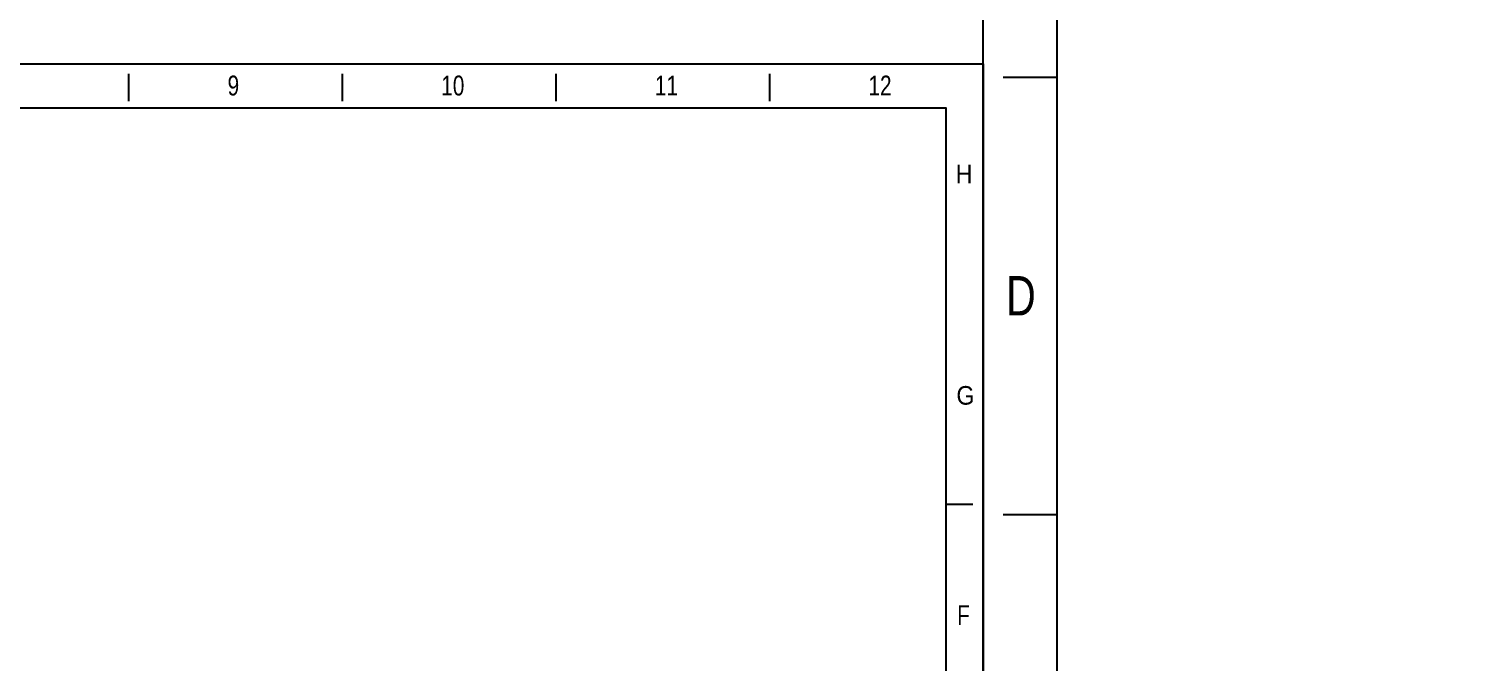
# Model space of a CAD drawing. Header units: millimetres. Extents: x 1409 to 26878, y 589 to 5187.
# Drawn here: x 12256 to 14143, y 2120 to 2952 of the extents above; entities that cross this region are included whole.
import ezdxf

# ---------------------------------------------------------------- set-up
doc = ezdxf.new("R2010")
doc.units = ezdxf.units.MM
doc.styles.add('CKSTANDARD', font='arial.ttf')
doc.styles.add('Roamns', font='romans.shx')

# ---------------------------------------------------------------- blocks, each defined once
blk = doc.blocks.new('standard template')
for p, q in [((25276, 30728), (25276, 30325)), ((28448, 30728), (28448, 30325)), ((31619, 30728), (31619, 30325)), ((34791, 30728), (34791, 30325)), ((37812, 24334), (37409, 24334)), ((456, 17790), (54, 17790)), ((456, 14517), (54, 14517))]:
    blk.add_line(p, q)
blk.add_lwpolyline([(37963, 4700), (-97, 4700), (-97, 30879), (37963, 30879)], close=True)
at = {"color": 7}
blk.add_lwpolyline([(456, 6674), (456, 5964), (456, 5254), (456, 30226), (37409, 30226), (37409, 5254)], dxfattribs=at)
at = {"style": 'CKSTANDARD'}
for s, height, width, p in [('9', 295, 0.75, (26746, 30408)), ('10', 294.8, 0.75, (29918, 30408)), ('11', 294.8, 0.75, (33090, 30408)), ('12', 294.8, 0.75, (36261, 30408)), ('H', 276, 0.9, (37555, 29102)), ('G', 276, 0.9, (37567, 25817)), ('F', 295, 0.75, (37578, 22543)), ('D', 295, 0.75, (74, 16009))]:
    blk.add_text(s, height=height, dxfattribs=dict(at, width=width)).set_placement(p)
at = {"style": 'Roamns'}
for tag, p in [('PAGE_NAME', (27466, 7594)), ('PROJECT_NAME', (27466, 6884)), ('DRAWN_NAME', (27466, 6174)), ('VERSION', (34241, 6174)), ('SELECT_DATA', (27466, 5464)), ('PAGE_NUMBER', (34241, 5464))]:
    blk.add_attdef(tag, p, '', height=285, dxfattribs=at)

msp = doc.modelspace()

# ---------------------------------------------------------------- block references
at = {"transparency": 33554595, "xscale": 0.175619068910255, "yscale": 0.175619068910255, "zscale": 0.175619068910255}
msp.add_blockref('standard template', (13526.8826, -236.2053), dxfattribs=at)
at = {"lineweight": -3, "transparency": 33554595, "xscale": 0.0885002660397285, "yscale": 0.0885002660397285, "zscale": 0.0885002660397285}
msp.add_blockref('standard template', (10150.0666, 173.2812), dxfattribs=at)

doc.saveas('drawing.dxf')
